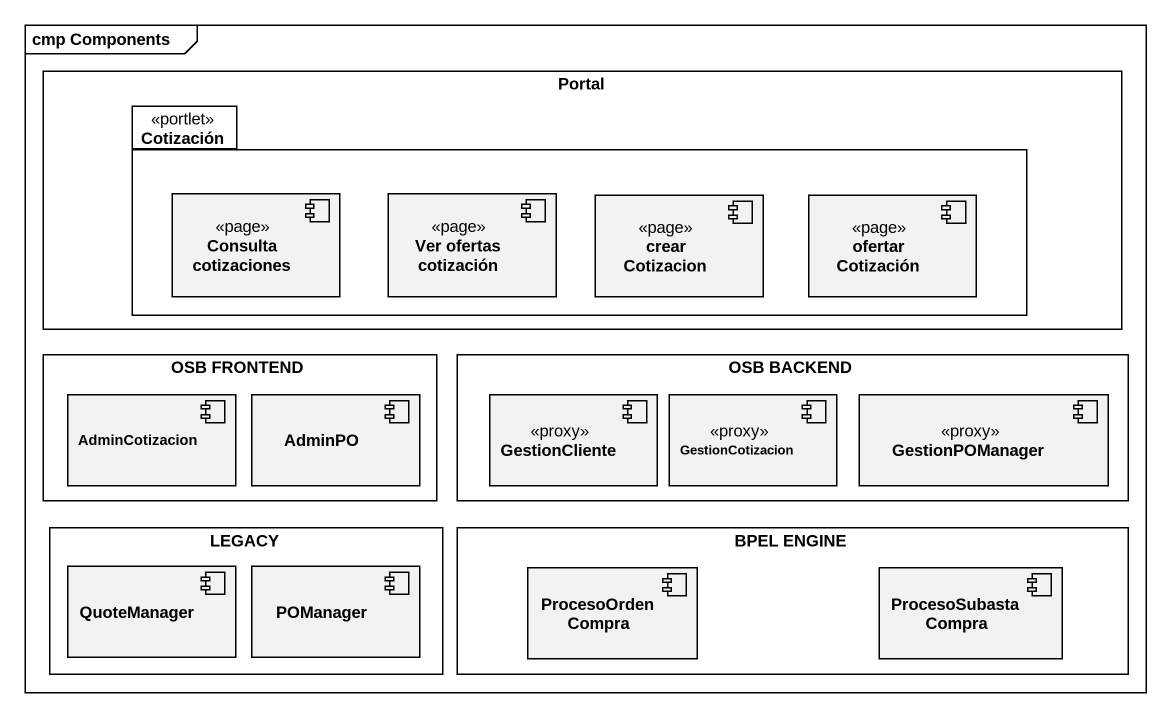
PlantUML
@startuml
mainframe cmp Components
rectangle Portal {
  package Cotización <<portlet>> {
    component "Consulta cotizaciones" as Consulta_cotizaciones <<page>>
    component "Ver ofertas cotización" as Ver_ofertas_cotización <<page>>
    component "crear Cotizacion" as crear_Cotizacion <<page>>
    component "ofertar Cotización" as ofertar_Cotización <<page>>
  }
}
rectangle "OSB FRONTEND" as OSB_FRONTEND {
  component AdminCotizacion
  component AdminPO
}
rectangle "OSB BACKEND" as OSB_BACKEND {
  component GestionCliente <<proxy>>
  component GestionCotizacion <<proxy>>
  component GestionPOManager <<proxy>>
}
rectangle LEGACY {
  component QuoteManager
  component POManager
}
rectangle "BPEL ENGINE" as BPEL_ENGINE {
  component ProcesoOrdenCompra
  component ProcesoSubastaCompra
}
@enduml
